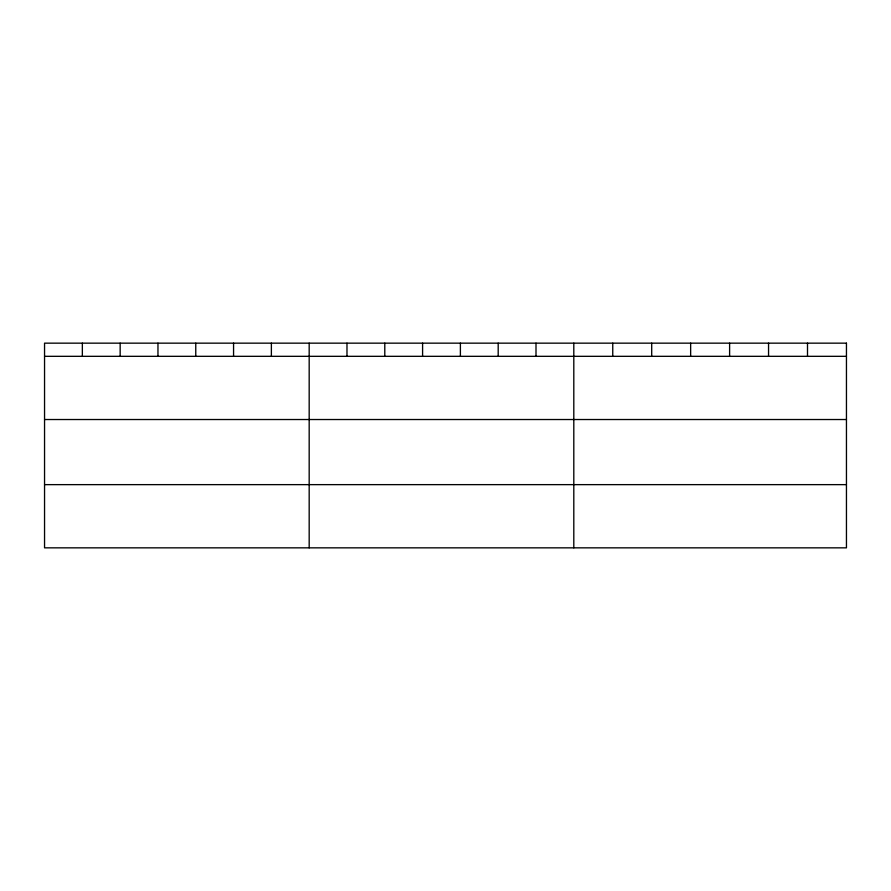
<?xml version="1.0" encoding="UTF-8"?>
<svg xmlns="http://www.w3.org/2000/svg" width="891" height="891" viewBox="0 0 891 891"><rect width="100%" height="100%" fill="white"/><g stroke="black" fill="none" stroke-linecap="round" stroke-linejoin="round"><path stroke-width="1.34" d="M44.55 356.322L846.45 356.322M44.55 419.527L846.45 419.527M44.55 484.637L846.45 484.637M807.502 343.158L807.502 356.322M768.554 343.158L768.554 356.322M729.606 343.158L729.606 356.322M690.648 343.158L690.648 356.322M651.7 343.158L651.7 356.322M612.752 343.158L612.752 356.322M573.804 343.158L573.804 547.842M536.003 343.158L536.003 356.322M498.192 343.158L498.192 356.322M460.391 343.158L460.391 356.322M422.59 343.158L422.59 356.322M384.789 343.158L384.789 356.322M346.978 343.158L346.978 356.322M309.177 343.158L309.177 547.842M271.376 343.158L271.376 356.322M233.565 343.158L233.565 356.322M195.764 343.158L195.764 356.322M157.963 343.158L157.963 356.322M120.162 343.158L120.162 356.322M82.351 343.158L82.351 356.322M846.45 343.158L44.55 343.158L44.55 547.842L846.45 547.842L846.45 343.158"/></g></svg>
